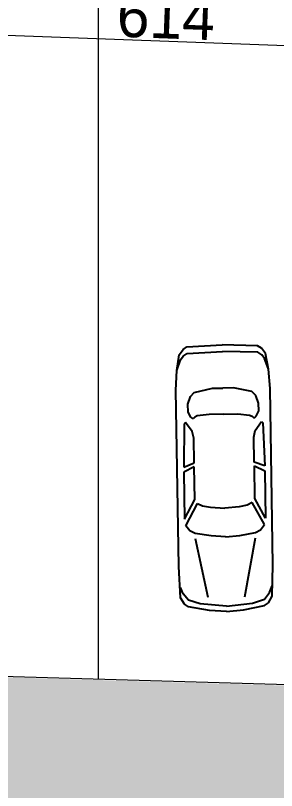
# Model space of a CAD drawing. Header units: centimetres. Extents: x 63871 to 181827, y -95930 to 42199.
# Drawn here: x 173176 to 173592, y 20612 to 21849 of the extents above; entities that cross this region are included whole.
import ezdxf

# ---------------------------------------------------------------- set-up
doc = ezdxf.new("R2010")
doc.units = ezdxf.units.CM
for name, color, linetype, lineweight in [('ARA SINIRLAR', 225, 'Continuous', 15), ('ARM_Pen_No__252', 8, 'Continuous', 18), ('OLUK', 222, 'Continuous', 15)]:
    doc.layers.add(name, color=color, linetype=linetype, lineweight=lineweight)
doc.layers.add('Dıış Ölçü', color=140, linetype='Continuous')
doc.layers.add('furn', color=7, linetype='Continuous')
doc.styles.add('RomanS', font='')
doc.styles.get('RomanS').set_extended_font_data('Stylus BT')
doc.dimstyles.new('BÖYÜK', dxfattribs={"dimtxt": 70, "dimasz": 5, "dimexe": 5, "dimexo": 5, "dimgap": 2, "dimtad": 3, "dimdec": 0, "dimzin": 0, "dimdsep": 46, "dimtxsty": 'RomanS', "dimblk": 'DOT', "dimcen": 5, "dimadec": 0, "dimazin": 0, "dimtfac": 1, "dimtdec": 0, "dimtix": 1, "dimtofl": 0, "dimtmove": 1, "dimatfit": 0, "dimldrblk": 'DOT', "dimfxl": 10, "dimfxlon": 1, "dimtolj": 1, "dimtzin": 0, "dimarcsym": 0})

# ---------------------------------------------------------------- blocks, each defined once
blk = doc.blocks.new('02PCAR03')
at = {"color": 0, "linetype": 'ByBlock'}
for p, q in [((-170, 36), (-185, 35)), ((-35, 36), (-170, 36)), ((-11, 35), (-35, 36)), ((-201, 30), (-203, 27)), ((-197, 33), (-201, 30)), ((-196, 30), (-198, 27)), ((-185, 35), (-197, 33)), ((-193, 32), (-196, 30)), ((-185, 35), (-193, 32)), ((-145, 29), (-144, 30)), ((-144, 30), (-111, 31)), ((-111, 31), (-114, 23)), ((-111, 23), (-107, 31)), ((-107, 31), (-71, 31)), ((-71, 31), (-86, 23)), ((-66, 30), (-83, 21)), ((-62, 27), (-66, 30)), ((-14, 33), (-19, 35)), ((-9, 29), (-14, 33)), ((-6, 32), (-11, 35)), ((-4, 29), (-6, 32)), ((-203, 27), (-204, 0)), ((-198, 27), (-199, 0)), ((-165, 25), (-168, 22)), ((-159, 27), (-165, 25)), ((-153, 27), (-159, 27)), ((-149, 25), (-153, 27)), ((-148, 24), (-149, 25)), ((-148, 23), (-148, 24)), ((-138, 24), (-145, 29)), ((-133, 23), (-138, 24)), ((-60, 23), (-62, 27)), ((-6, 20), (-9, 29)), ((-1, 13), (-4, 29)), ((-168, 22), (-171, 8)), ((-151, 11), (-150, 20)), ((-150, 20), (-149, 22)), ((-149, 22), (-148, 23)), ((-114, 23), (-133, 23)), ((-86, 23), (-111, 23)), ((-83, 21), (-81, 17)), ((-58, 11), (-60, 23)), ((-11, 14), (-56, 23)), ((-4, 0), (-6, 20)), ((-81, 17), (-80, 11)), ((0, 0), (-1, 13)), ((-171, 8), (-171, 0)), ((-151, 0), (-151, 11)), ((-80, 11), (-79, 0)), ((-57, 0), (-58, 11)), ((-203, -27), (-204, 0)), ((-198, -27), (-199, 0)), ((-171, -8), (-171, 0)), ((-151, 0), (-151, -11)), ((-80, -11), (-79, 0)), ((-57, 0), (-58, -11)), ((-4, 0), (-6, -20)), ((0, 0), (-1, -13)), ((-168, -22), (-171, -8)), ((-151, -11), (-150, -20)), ((-81, -17), (-80, -11)), ((-58, -11), (-60, -23)), ((-83, -21), (-81, -17)), ((-11, -14), (-56, -23)), ((-1, -13), (-4, -29)), ((-165, -25), (-168, -22)), ((-150, -20), (-149, -22)), ((-149, -22), (-148, -23)), ((-148, -23), (-148, -24)), ((-133, -23), (-138, -24)), ((-114, -23), (-133, -23)), ((-111, -31), (-114, -23)), ((-86, -23), (-111, -23)), ((-111, -23), (-107, -31)), ((-71, -31), (-86, -23)), ((-66, -30), (-83, -21)), ((-60, -23), (-62, -27)), ((-6, -20), (-9, -29)), ((-201, -30), (-203, -27)), ((-196, -30), (-198, -27)), ((-159, -27), (-165, -25)), ((-153, -27), (-159, -27)), ((-149, -25), (-153, -27)), ((-148, -24), (-149, -25)), ((-138, -24), (-145, -29)), ((-145, -29), (-144, -30)), ((-62, -27), (-66, -30)), ((-9, -29), (-14, -33)), ((-4, -29), (-6, -32)), ((-197, -33), (-201, -30)), ((-185, -35), (-197, -33)), ((-193, -32), (-196, -30)), ((-185, -35), (-193, -32)), ((-170, -36), (-185, -35)), ((-144, -30), (-111, -31)), ((-107, -31), (-71, -31)), ((-11, -35), (-35, -36)), ((-14, -33), (-19, -35)), ((-6, -32), (-11, -35)), ((-35, -36), (-170, -36))]:
    blk.add_line(p, q, dxfattribs=at)
blk = doc.blocks.new('_Dot')
at = {"color": 0, "linetype": 'ByBlock', "lineweight": -2}
blk.add_line((-0.5, 0), (-1, 0), dxfattribs=at)
at = {"color": 0, "linetype": 'ByBlock', "const_width": 0.5}
blk.add_lwpolyline([(-0.25, 0, 1), (0.25, 0, 1)], format="xyb", close=True, dxfattribs=at)
blk = doc.blocks.new('*D470')
at = {"layer": 'Defpoints', "color": 0, "transparency": 16777216}
for p in [(-4844, 6890.1), (-4230.3, 6867.3), (-4230.3, 6867.3)]:
    blk.add_point(p, dxfattribs=at)
at = {"layer": 'Dıış Ölçü', "color": 0, "lineweight": -2, "transparency": 16777216}
for p, q in [((-4844, 6890.1), (-4843.8, 6895.1)), ((-4839, 6889.9), (-4235.3, 6867.5)), ((-4230.3, 6867.3), (-4230.1, 6872.3))]:
    blk.add_line(p, q, dxfattribs=at)
at = {"layer": 'Dıış Ölçü', "color": 0, "lineweight": -2, "transparency": 16777216, "xscale": 5, "yscale": 5, "zscale": 5}
for p, rotation in [((-4844, 6890.1), 177.8731903117567), ((-4230.3, 6867.3), 357.8731903117567)]:
    blk.add_blockref('_Dot', p, dxfattribs=dict(at, rotation=rotation))
at = {"layer": 'Dıış Ölçü', "color": 0, "transparency": 16777216, "insert": (-4535.7, 6917.3), "char_height": 70, "attachment_point": 5, "rotation": 357.8732, "style": 'RomanS'}
blk.add_mtext('\\A1;614', dxfattribs=at)
blk = doc.blocks.new('VAZİYET PLANI')
at = {"layer": 'ARM_Pen_No__252'}
h = blk.add_hatch(dxfattribs=at)
h.set_pattern_fill('AR-HBONE', color=256, scale=0.51)
h.set_pattern_definition([(45, (-177951.86, -14930.114), (0, 73.27889), [155.448, -51.816]), (135, (-177915.22, -14893.474), (7e-15, 73.27889), [155.448, -51.816])])
h.paths.add_polyline_path([(-11364.4, 6055.8), (-11305.9, 5651), (473.9, 5307.7), (491.4, 5707.3)])
at = {"layer": 'ARA SINIRLAR'}
blk.add_line((-4644, 7334), (-4644, 5859.9), dxfattribs=at)
blk.add_lwpolyline([(-11384.2, 6056.4), (511.4, 5709.7)], dxfattribs=at)
at = {"layer": 'furn', "linetype": 'Continuous', "xscale": 2.086125961570064, "yscale": 2.086125961570064, "zscale": 2.086125961570064, "rotation": 270.9296038315418}
blk.add_blockref('02PCAR03', (-4439, 5967.8), dxfattribs=at)
at = {"layer": 'Dıış Ölçü'}
dim = blk.add_aligned_dim(p1=(-4844, 6890.1), p2=(-4230.3, 6867.3), distance=0, dimstyle='BÖYÜK', dxfattribs=at)
dim.commit()
dim.dimension.update_dxf_attribs({"geometry": '*D470', "text_midpoint": (-4535.7, 6917.3)})

msp = doc.modelspace()

# ---------------------------------------------------------------- block references
at = {"layer": 'OLUK'}
msp.add_blockref('VAZİYET PLANI', (177951.9, 14930.1), dxfattribs=at)

doc.saveas('drawing.dxf')
